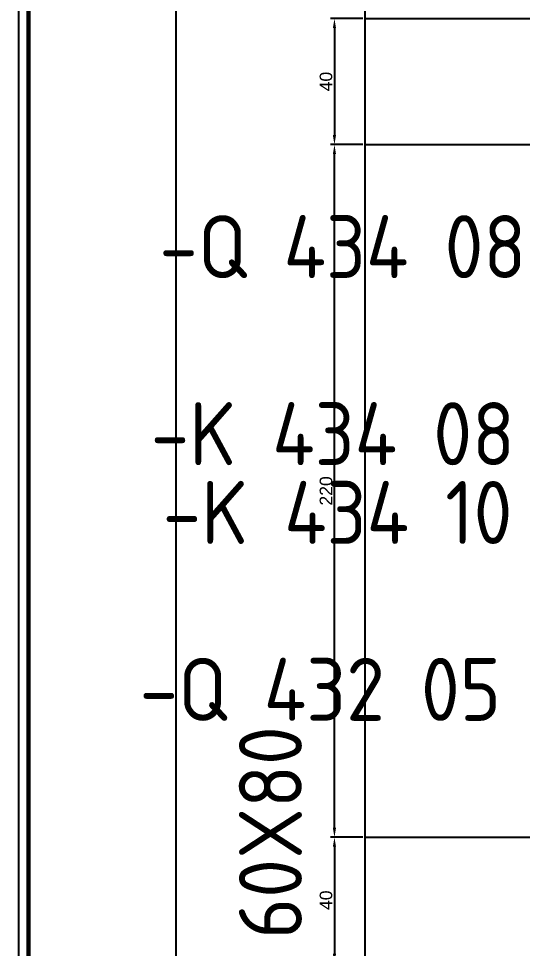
# Model space of a CAD drawing. Header units: millimetres. Extents: x 0 to 69574, y -5 to 41746.
# Drawn here: x 45240.5 to 45400.5, y 15664.1 to 15959.4 of the extents above; entities that cross this region are included whole.
import ezdxf
from ezdxf.enums import TextEntityAlignment as Align

# ---------------------------------------------------------------- set-up
doc = ezdxf.new("R2010")
doc.units = ezdxf.units.MM
doc.layers.add('! NO PLOT !', color=7, linetype='Continuous', true_color=0xff75dd, plot=False)
doc.layers.add('000-PI-Oprema', color=30, linetype='Continuous', lineweight=5)
for name, color, linetype in [('000-PI-ORMAR', 2, 'Continuous'), ('000-PI_TEXT', 7, 'Continuous'), ('002-PI-Kabelska kanalica', 150, 'Continuous')]:
    doc.layers.add(name, color=color, linetype=linetype)
doc.styles.add('PI0', font='isocpeur.ttf', dxfattribs={"width": 0.9})
doc.styles.get("Standard").update_dxf_attribs({"font": 'arial.ttf'})
doc.dimstyles.new('ISO-25', dxfattribs={"dimtxt": 4, "dimasz": 3, "dimexe": 1.25, "dimexo": 0.625, "dimtad": 1, "dimtxsty": 'Standard', "dimcen": 3, "dimadec": 0, "dimazin": 0, "dimtfac": 1, "dimtmove": 0, "dimatfit": 3, "dimfxl": 1, "dimarcsym": 0})

# ---------------------------------------------------------------- blocks, each defined once
blk = doc.blocks.new('8606.000_montažna')
at = {"layer": '000-PI-ORMAR'}
blk.add_line((50683.39, 38449.42), (50683.39, 36559.42), dxfattribs=at)
blk = doc.blocks.new('*D756')
at = {"layer": '! NO PLOT !', "color": 0, "lineweight": -2, "ltscale": 0.25, "transparency": 16777216}
for p, q in [((45349.86, 15959.4), (45339.57, 15959.4)), ((45340.82, 15956.4), (45340.82, 15922.4)), ((45349.86, 15919.4), (45339.57, 15919.4))]:
    blk.add_line(p, q, dxfattribs=at)
at = {"layer": '! NO PLOT !', "color": 0, "ltscale": 0.25, "transparency": 16777216}
for points in [[(45340.32, 15956.4), (45341.32, 15956.4), (45340.82, 15959.4)], [(45340.32, 15922.4), (45341.32, 15922.4), (45340.82, 15919.4)]]:
    blk.add_solid(points, dxfattribs=at)
at = {"layer": 'Defpoints', "color": 0, "ltscale": 0.25, "transparency": 16777216}
for p in [(45350.48, 15959.4), (45340.82, 15919.4), (45350.48, 15919.4)]:
    blk.add_point(p, dxfattribs=at)
at = {"layer": '! NO PLOT !', "color": 0, "ltscale": 0.25, "transparency": 16777216, "insert": (45338.15, 15939.4), "char_height": 4, "attachment_point": 5, "rotation": 90}
blk.add_mtext('40', dxfattribs=at)
blk = doc.blocks.new('*D746')
at = {"layer": '! NO PLOT !', "color": 0, "lineweight": -2, "ltscale": 0.25, "transparency": 16777216}
for p, q in [((45349.86, 15919.4), (45339.57, 15919.4)), ((45340.82, 15702.4), (45340.82, 15916.4)), ((45349.86, 15699.4), (45339.57, 15699.4))]:
    blk.add_line(p, q, dxfattribs=at)
at = {"layer": '! NO PLOT !', "color": 0, "ltscale": 0.25, "transparency": 16777216}
for points in [[(45340.32, 15916.4), (45341.32, 15916.4), (45340.82, 15919.4)], [(45340.32, 15702.4), (45341.32, 15702.4), (45340.82, 15699.4)]]:
    blk.add_solid(points, dxfattribs=at)
at = {"layer": 'Defpoints', "color": 0, "ltscale": 0.25, "transparency": 16777216}
for p in [(45340.82, 15919.4), (45350.48, 15919.4), (45350.48, 15699.4)]:
    blk.add_point(p, dxfattribs=at)
at = {"layer": '! NO PLOT !', "color": 0, "ltscale": 0.25, "transparency": 16777216, "insert": (45338.15, 15809.4), "char_height": 4, "attachment_point": 5, "rotation": 90}
blk.add_mtext('220', dxfattribs=at)
blk = doc.blocks.new('*D757')
at = {"layer": '! NO PLOT !', "color": 0, "lineweight": -2, "ltscale": 0.25, "transparency": 16777216}
for p, q in [((45349.86, 15699.4), (45339.57, 15699.4)), ((45340.82, 15696.4), (45340.82, 15662.4)), ((45349.86, 15659.4), (45339.57, 15659.4))]:
    blk.add_line(p, q, dxfattribs=at)
at = {"layer": '! NO PLOT !', "color": 0, "ltscale": 0.25, "transparency": 16777216}
for points in [[(45340.32, 15696.4), (45341.32, 15696.4), (45340.82, 15699.4)], [(45340.32, 15662.4), (45341.32, 15662.4), (45340.82, 15659.4)]]:
    blk.add_solid(points, dxfattribs=at)
at = {"layer": 'Defpoints', "color": 0, "ltscale": 0.25, "transparency": 16777216}
for p in [(45350.48, 15699.4), (45340.82, 15659.4), (45350.48, 15659.4)]:
    blk.add_point(p, dxfattribs=at)
at = {"layer": '! NO PLOT !', "color": 0, "ltscale": 0.25, "transparency": 16777216, "insert": (45338.15, 15679.4), "char_height": 4, "attachment_point": 5, "rotation": 90}
blk.add_mtext('40', dxfattribs=at)
blk = doc.blocks.new('*U1408')
at = {"layer": '002-PI-Kabelska kanalica'}
for p, q in [((-20, -100), (-20, 1510)), ((40, -100), (40, 1510))]:
    blk.add_line(p, q, dxfattribs=at)
blk = doc.blocks.new('*U1086')
at = {"layer": '002-PI-Kabelska kanalica'}
for p, q in [((-20, -100), (-20, 470)), ((20, -100), (20, 470)), ((-20, -100), (20, -100))]:
    blk.add_line(p, q, dxfattribs=at)

msp = doc.modelspace()

# ---------------------------------------------------------------- linework, layer by layer
at = {"layer": '000-PI-ORMAR'}
for p, q in [((45243.995, 16761.404), (45243.995, 14776.904)), ((45240.483, 16740.904), (45240.483, 14789.904)), ((45243.201, 16740.904), (45243.201, 14789.904)), ((45243.983, 14789.904), (45243.983, 16740.766))]:
    msp.add_line(p, q, dxfattribs=at)

# ---------------------------------------------------------------- block references
for name, p, rotation in [('*U1408', (45330.483, 16339.404), 180), ('*U1086', (45450.483, 15939.404), 270), ('*U1086', (45450.483, 15679.404), 270)]:
    msp.add_blockref(name, p, dxfattribs=dict(rotation=rotation))
at = {"layer": '000-PI-Oprema'}
msp.add_blockref('8606.000_montažna', (-5392.912, -21740.014), dxfattribs=at)

# ---------------------------------------------------------------- texts
at = {"insert": (45320.483, 15700.904), "char_height": 20, "width": 16.78721, "attachment_point": 5, "rotation": 90, "style": 'PI0'}
msp.add_mtext('{\\fISOCPEUR|b0|i0|c238|p34;60}X{\\fISOCPEUR|b0|i0|c238|p34;8}0', dxfattribs=at)
at = {"layer": '000-PI_TEXT', "style": 'PI0', "width": 0.9}
for s, p in [('-Q 434 08', (45343.462, 15887.001)), ('-K 434 08', (45340.297, 15827.596)), ('-K 434 10', (45341.801, 15802.577)), ('-Q 432 05', (45336.325, 15746.407))]:
    msp.add_text(s, height=20, dxfattribs=at).set_placement(p, align=Align.MIDDLE)

# ---------------------------------------------------------------- dimensions: what is measured, and where the dimension line sits
at = {"layer": '! NO PLOT !', "ltscale": 0.25}
for base, p1, p2, picture, middle in [((45340.82, 15919.404), (45350.483, 15959.404), (45350.483, 15919.404), '*D756', (45338.153, 15939.404)), ((45340.82, 15919.404), (45350.483, 15699.404), (45350.483, 15919.404), '*D746', (45338.153, 15809.404)), ((45340.82, 15659.404), (45350.483, 15699.404), (45350.483, 15659.404), '*D757', (45338.153, 15679.404))]:
    dim = msp.add_linear_dim(base=base, p1=p1, p2=p2, angle=90, dimstyle='ISO-25', dxfattribs=at)
    dim.commit()
    dim.dimension.update_dxf_attribs({"geometry": picture, "text_midpoint": middle})

doc.saveas('drawing.dxf')
